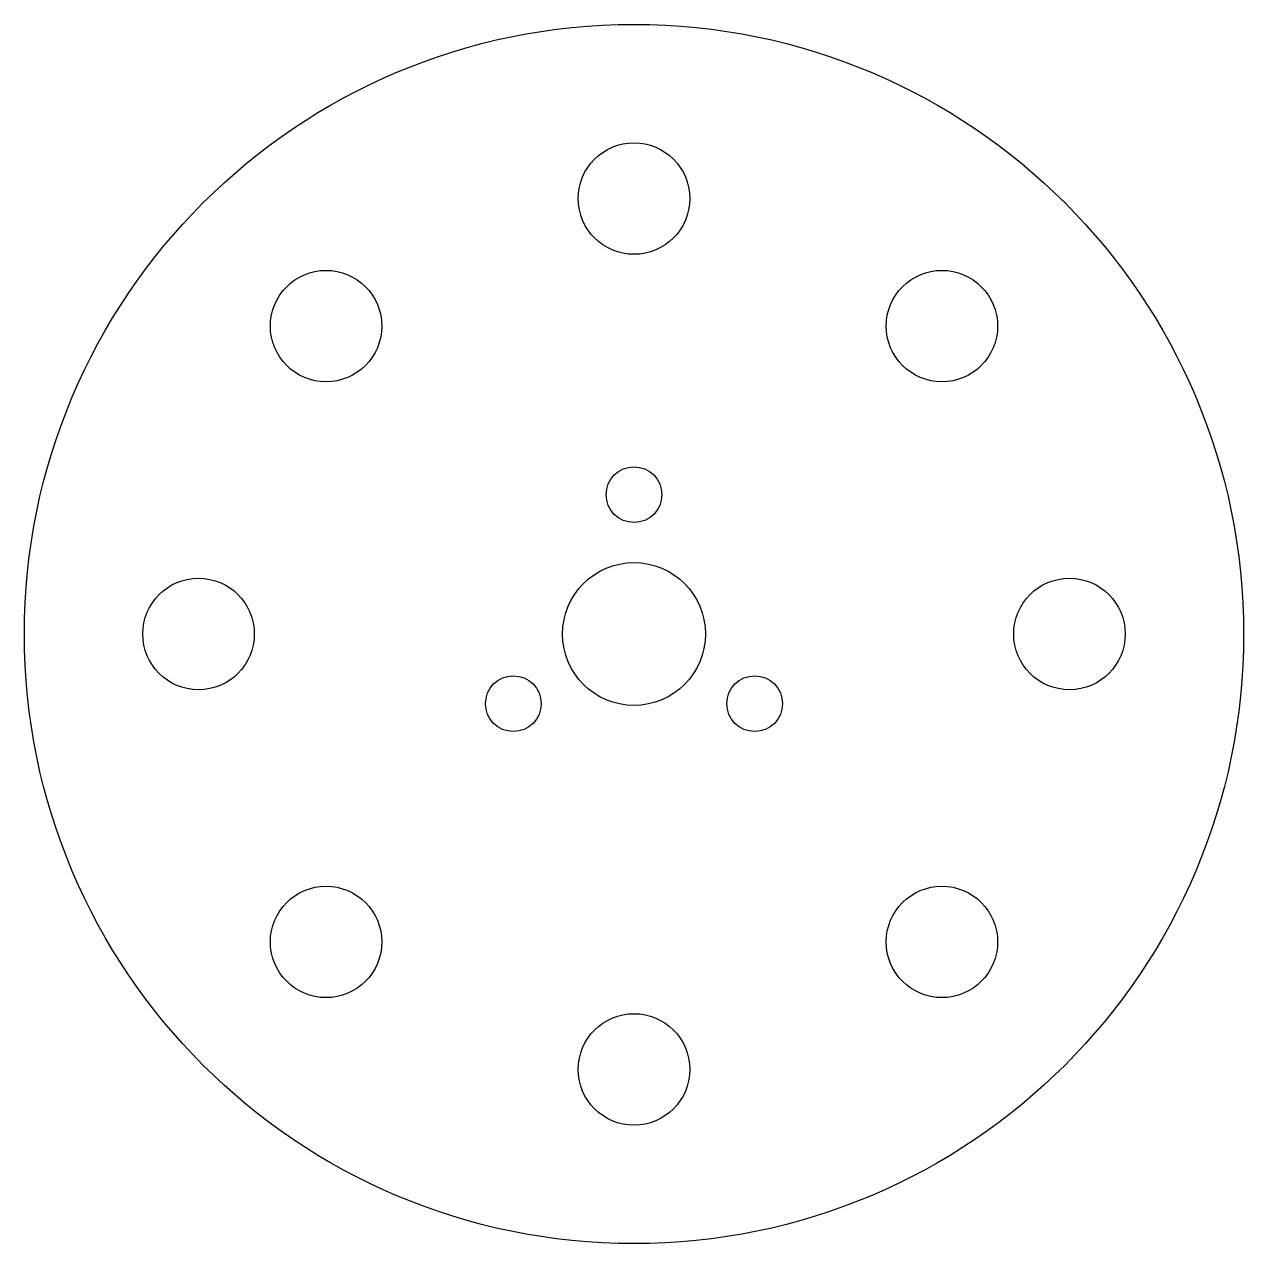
# Model space of a CAD drawing. Header units: millimetres. Extents: x -35 to 35, y -35 to 35.
import ezdxf

# ---------------------------------------------------------------- set-up
doc = ezdxf.new("R2010")
doc.units = ezdxf.units.MM

msp = doc.modelspace()

# ---------------------------------------------------------------- linework, layer by layer
at = {"layer": 'CARRIER_CUT'}
for centre, radius in [((0, 0), 35), ((0, 25), 3.2), ((-17.678, 17.678), 3.2), ((17.678, 17.678), 3.2), ((0, 8), 1.6), ((0, 0), 4.1), ((-25, 0), 3.2), ((25, 0), 3.2), ((-6.928, -4), 1.6), ((6.928, -4), 1.6), ((-17.678, -17.678), 3.2), ((17.678, -17.678), 3.2), ((0, -25), 3.2)]:
    msp.add_circle(centre, radius, dxfattribs=at)

doc.saveas('drawing.dxf')
